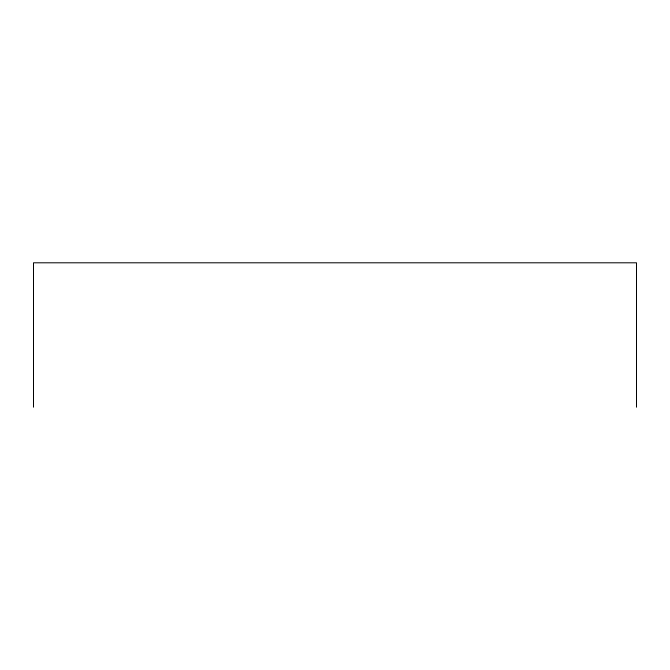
<?xml version="1.0" encoding="UTF-8"?>
<svg xmlns="http://www.w3.org/2000/svg" width="670" height="670" viewBox="0 0 670 670"><rect width="100%" height="100%" fill="white"/><g stroke="black" fill="none" stroke-linecap="round" stroke-linejoin="round"><path stroke-width="1" d="M636.5 407.201L636.5 262.799L33.5 262.799L33.5 407.201"/></g></svg>
